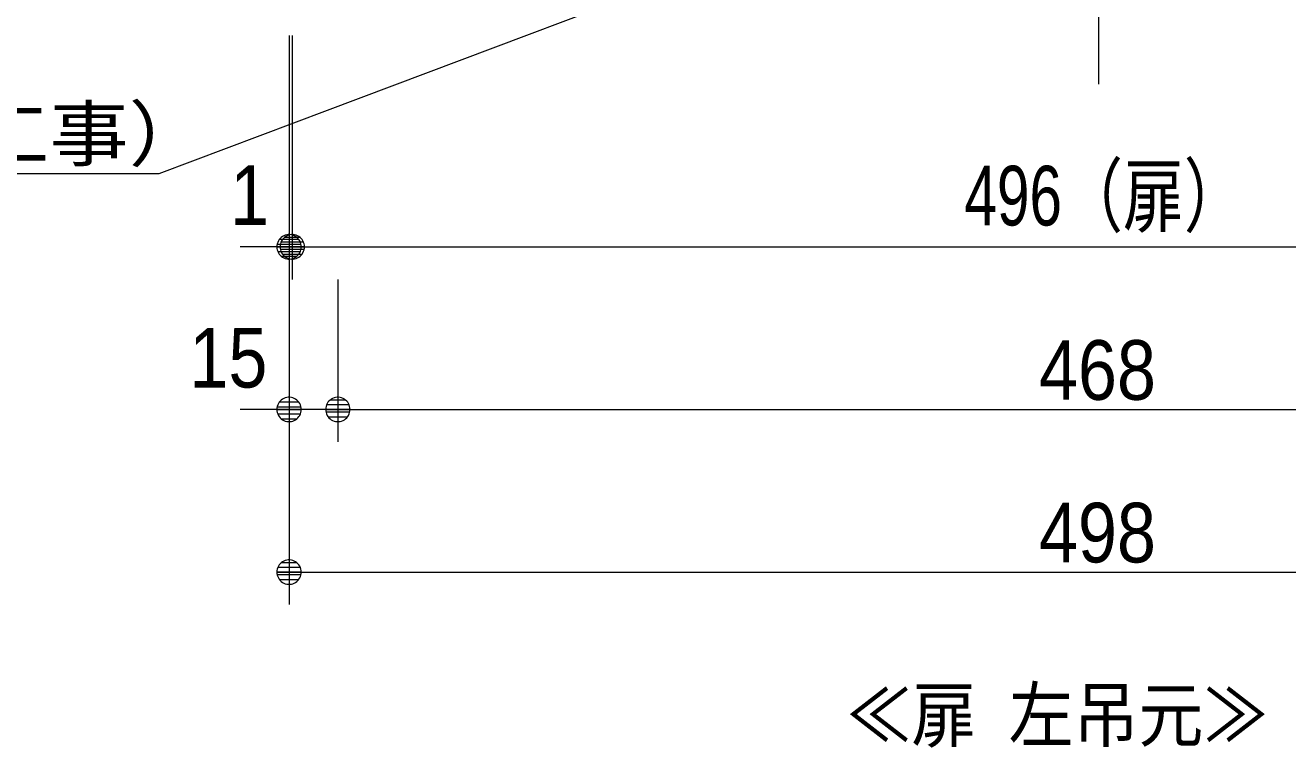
# Model space of a CAD drawing. Units: millimetres, scale not verified. Extents: x -3031 to 3031, y -1522 to 1522.
# Drawn here: x -2572.9 to -2184.5, y -1129 to -906.9 of the extents above; entities that cross this region are included whole.
import ezdxf
from ezdxf.enums import TextEntityAlignment as Align

# ---------------------------------------------------------------- set-up
doc = ezdxf.new("R2010")
doc.units = ezdxf.units.MM
doc.header["$LTSCALE"] = 10
doc.linetypes.add('CHAIN2', pattern=[12, 9, -1, 1, -1])
for name, color, linetype, lineweight in [('0-1_5ボウル・キャビネット', 7, 'Continuous', 9), ('0-2_2寸法-2', 7, 'Continuous', 9), ('0-3_0', 7, 'Continuous', 9), ('0-4_2寸法-1', 7, 'Continuous', 9), ('0-7_2寸法-3', 7, 'Continuous', 9)]:
    doc.layers.add(name, color=color, linetype=linetype, lineweight=lineweight)
doc.styles.add('ＭＳ ゴシック', font='')
doc.styles.add('ＭＳ Ｐゴシック', font='')
doc.styles.get('ＭＳ ゴシック').set_extended_font_data('MS Gothic')
doc.styles.get('ＭＳ Ｐゴシック').set_extended_font_data('MS PGothic')

# ---------------------------------------------------------------- blocks, each defined once
blk = doc.blocks.new('_Dot')
at = {"layer": '0-3_0'}
for p, q in [((-5, 0), (-10, 0)), ((4.89, 1), (-4.89, 1)), ((3.99, 3), (-3.99, 3)), ((4.58, -1.99), (-4.58, -1.99)), ((3, -3.99), (-3, -3.99))]:
    blk.add_line(p, q, dxfattribs=at)
for points in [[(5, 0), (4.96, 0.63), (4.84, 1.24), (4.65, 1.84), (4.38, 2.41), (4.05, 2.94), (3.64, 3.42), (3.19, 3.85), (2.68, 4.22), (2.13, 4.52), (1.55, 4.76), (0.94, 4.91), (0.31, 4.99), (-0.31, 4.99), (-0.94, 4.91), (-1.55, 4.76), (-2.13, 4.52), (-2.68, 4.22), (-3.19, 3.85), (-3.64, 3.42), (-4.05, 2.94), (-4.38, 2.41), (-4.65, 1.84), (-4.84, 1.24), (-4.96, 0.63), (-5, 0), (0, 0)], [(-5, 0), (-4.96, -0.63), (-4.84, -1.24), (-4.65, -1.84), (-4.38, -2.41), (-4.05, -2.94), (-3.64, -3.42), (-3.19, -3.85), (-2.68, -4.22), (-2.13, -4.52), (-1.55, -4.76), (-0.94, -4.91), (-0.31, -4.99), (0.31, -4.99), (0.94, -4.91), (1.55, -4.76), (2.13, -4.52), (2.68, -4.22), (3.19, -3.85), (3.64, -3.42), (4.05, -2.94), (4.38, -2.41), (4.65, -1.84), (4.84, -1.24), (4.96, -0.63), (5, 0), (0, 0)]]:
    blk.add_lwpolyline(points, close=True, dxfattribs=at)

msp = doc.modelspace()

# ---------------------------------------------------------------- linework, layer by layer
at = {"layer": '0-1_5ボウル・キャビネット', "linetype": 'CHAIN2'}
msp.add_line((-2242.75, 84), (-2242.75, -925), dxfattribs=at)
at = {"layer": '0-2_2寸法-2'}
for p, q in [((-2491.75, -910), (-2491.75, -985)), ((-2490.75, -910), (-2490.75, -985)), ((-2499.25, -975), (-2506.76, -975)), ((-2490.75, -975), (-2491.75, -975)), ((-2483.25, -975), (-2475.74, -975)), ((-2491.75, -985), (-2491.75, -1035)), ((-2476.75, -985), (-2476.75, -1035)), ((-2499.25, -1025), (-2506.76, -1025)), ((-2476.75, -1025), (-2491.75, -1025)), ((-2469.25, -1025), (-2461.74, -1025))]:
    msp.add_line(p, q, dxfattribs=at)
at = {"layer": '0-4_2寸法-1'}
for p, q in [((-2490.75, -910), (-2490.75, -985)), ((-2483.25, -975), (-2002.25, -975)), ((-2476.75, -985), (-2476.75, -1035)), ((-2469.25, -1025), (-2016.25, -1025)), ((-2491.75, -1035), (-2491.75, -1085)), ((-2484.25, -1075), (-2001.25, -1075))]:
    msp.add_line(p, q, dxfattribs=at)
at = {"layer": '0-7_2寸法-3'}
msp.add_lwpolyline([(-2851.81, -952.46), (-2531.75, -952.46), (-2272.75, -855)], dxfattribs=at)

# ---------------------------------------------------------------- block references
at = {"layer": '0-2_2寸法-2', "xscale": 0.7503418, "yscale": 0.7503418}
for p in [(-2491.75, -975), (-2491.75, -1025)]:
    msp.add_blockref('_Dot', p, dxfattribs=at)
at = {"layer": '0-2_2寸法-2', "xscale": 0.7503418, "yscale": 0.7503418, "rotation": 180}
for p in [(-2490.75, -975), (-2476.75, -1025)]:
    msp.add_blockref('_Dot', p, dxfattribs=at)
at = {"layer": '0-4_2寸法-1', "xscale": 0.7503418, "yscale": 0.7503418, "rotation": 180}
for p in [(-2490.75, -975), (-2476.75, -1025), (-2491.75, -1075)]:
    msp.add_blockref('_Dot', p, dxfattribs=at)

# ---------------------------------------------------------------- texts
at = {"layer": '0-2_2寸法-2', "style": 'ＭＳ Ｐゴシック', "width": 0.9}
for s, p in [('1', (-2509.88, -973.76)), ('15', (-2522.41, -1023.76))]:
    msp.add_text(s, height=18.33, dxfattribs=at).set_placement(p, align=Align.BOTTOM_LEFT)
at = {"layer": '0-4_2寸法-1', "style": 'ＭＳ Ｐゴシック'}
for s, width, p in [('496（扉）', 0.75, (-2283.96, -973.92)), ('468', 0.9, (-2261.05, -1027.53)), ('498', 0.9, (-2261.05, -1077.53))]:
    msp.add_text(s, height=18.33, dxfattribs=dict(at, width=width)).set_placement(p, align=Align.BOTTOM_LEFT)
at = {"layer": '0-7_2寸法-3', "style": 'ＭＳ ゴシック'}
for s, width, p in [('床排水 VP/VU40A（設備工事）', 1.1, (-2845.95, -953.29)), ('≪扉 左吊元≫', 0.9, (-2320.23, -1131.89))]:
    msp.add_text(s, height=16.27, dxfattribs=dict(at, width=width)).set_placement(p, align=Align.BOTTOM_LEFT)

doc.saveas('drawing.dxf')
